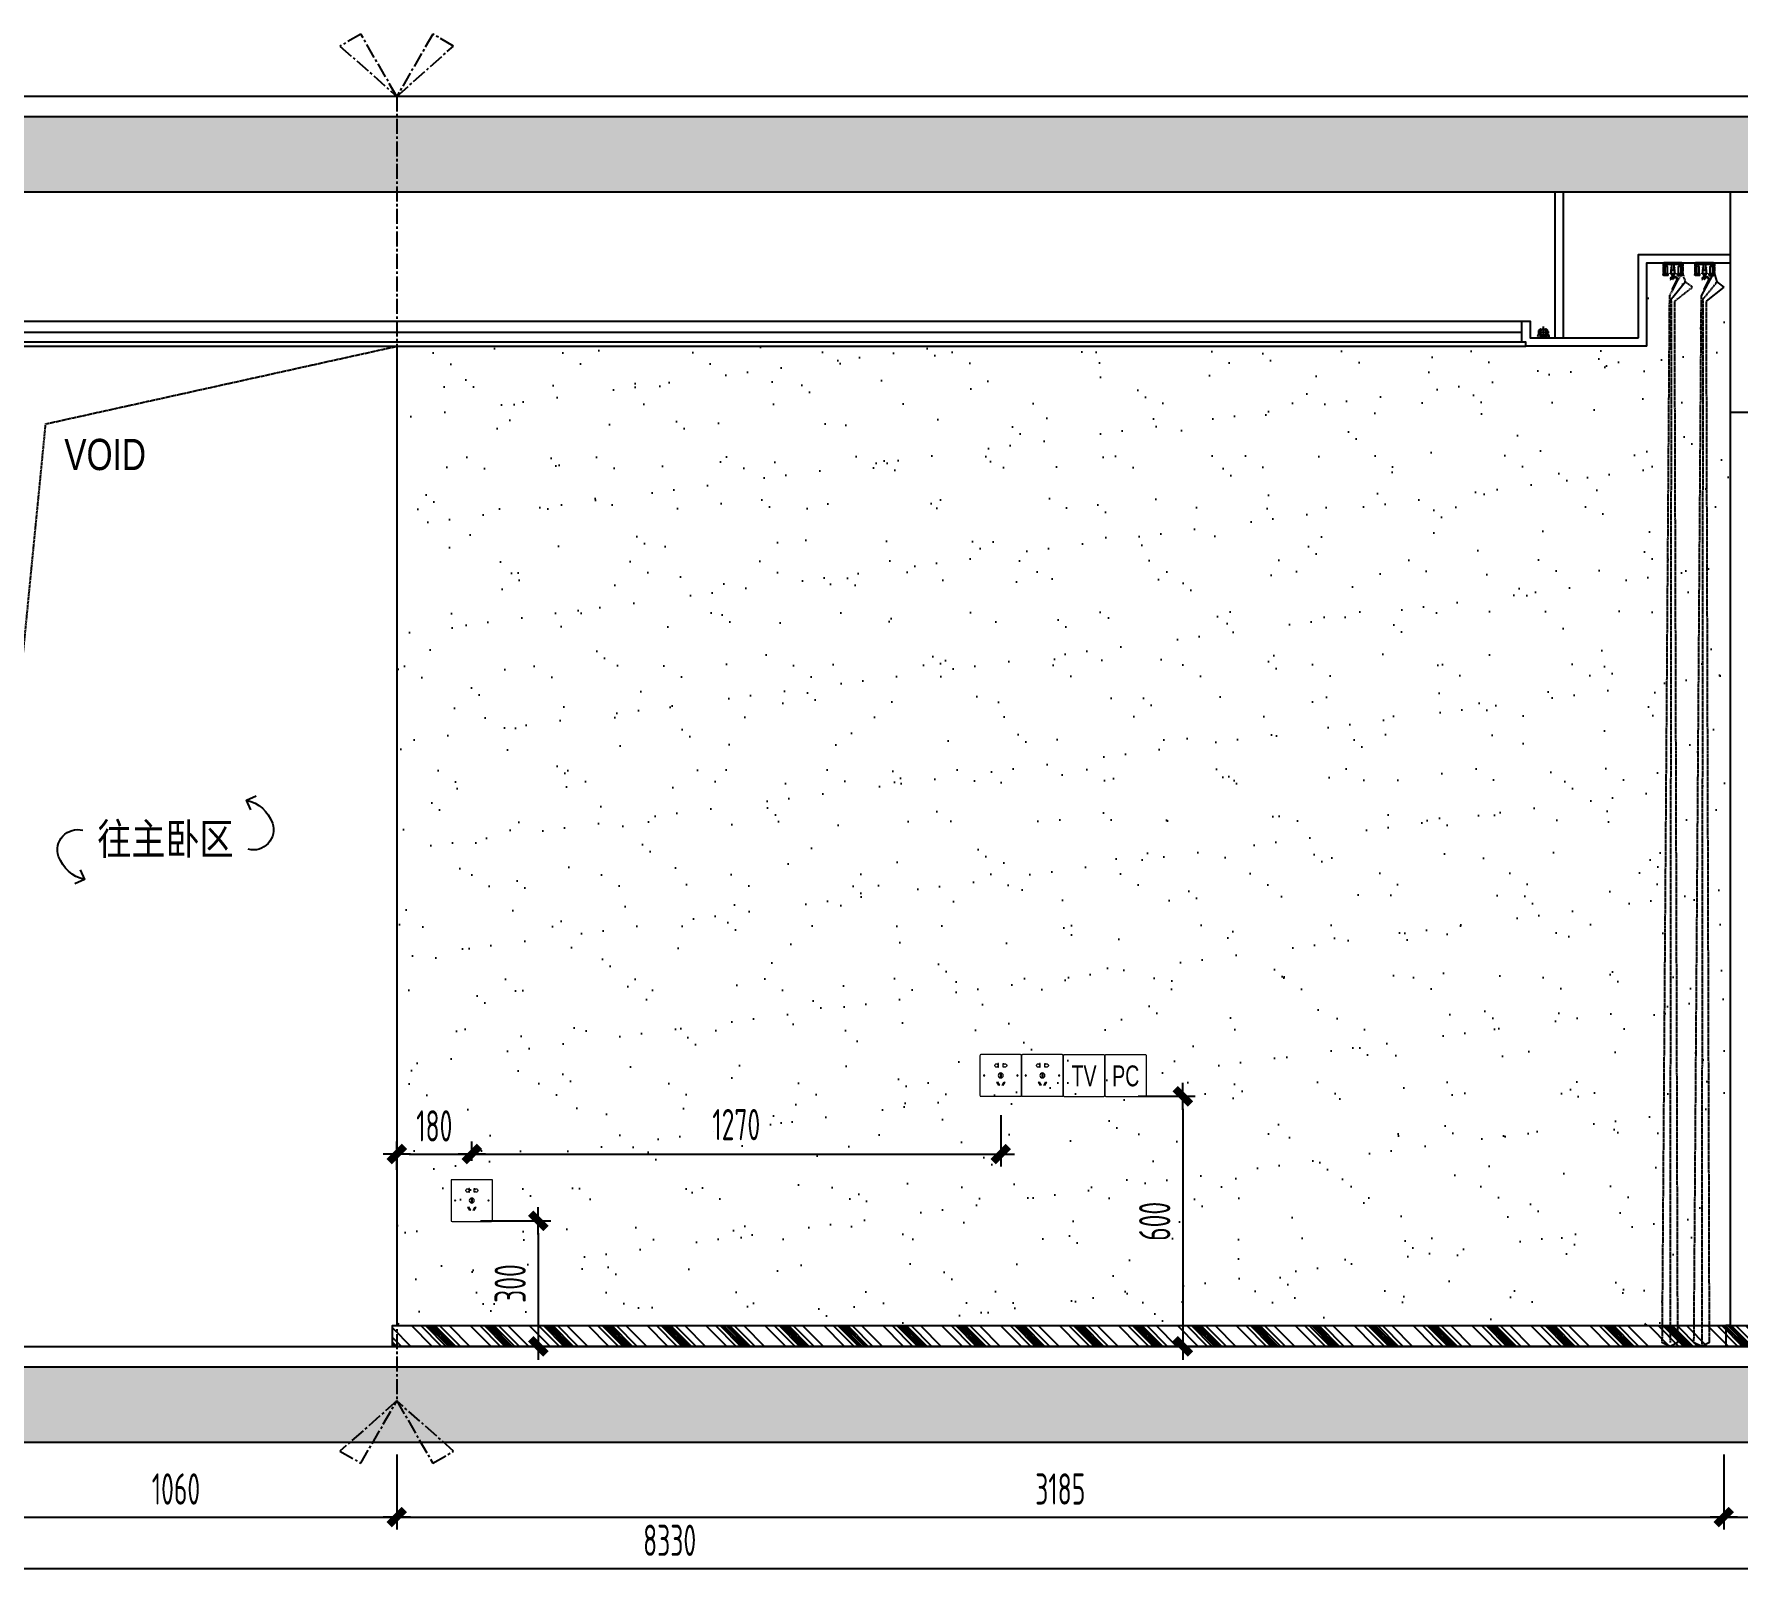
# Model space of a CAD drawing. Header units: inches. Extents: x 96003 to 270950, y -80202 to 65998.
# Drawn here: x 145740 to 149830, y 34935 to 38647 of the extents above; entities that cross this region are included whole.
import ezdxf
from ezdxf.enums import TextEntityAlignment as Align

# ---------------------------------------------------------------- set-up
doc = ezdxf.new("R2010")
doc.units = ezdxf.units.IN
doc.header["$LTSCALE"] = 10
doc.header["$MEASUREMENT"] = 0
for name, pattern in [('CENTER2', [1.125, 0.75, -0.125, 0.125, -0.125]), ('DASH', [0.35, 0.25, -0.1]), ('M-CENTER', [1.8, 1.2, -0.2, 0.2, -0.2]), ('M-HIDDEN', [1.875, 1.25, -0.625])]:
    doc.linetypes.add(name, pattern=pattern)
for name, color, linetype in [('01', 200, 'Continuous'), ('16', 12, 'Continuous'), ('DOOR', 60, 'Continuous'), ('EL-1', 1, 'Continuous'), ('EL-136', 136, 'Continuous'), ('EL-138', 138, 'Continuous'), ('EL-LIG', 1, 'M-HIDDEN'), ('EL-LIGHT', 1, 'Continuous'), ('EL-TEXT', 50, 'Continuous'), ('FC-地面造型', 136, 'Continuous'), ('ID-ELEV-1', 1, 'Continuous'), ('SBEI', 1, 'Continuous')]:
    doc.layers.add(name, color=color, linetype=linetype)
doc.layers.add('F-2', color=145, linetype='Continuous', lineweight=0)
doc.styles.add('CCD_DIM', font='archs.shx', dxfattribs={"width": 0.7})
doc.styles.add('hbsmall', font='hbsmall.shx', dxfattribs={"width": 0.7})
doc.styles.add('st', font='')
doc.styles.add('XZC', font='SIMPLEX.SHX', dxfattribs={"width": 0.7, "bigfont": 'hztxt.shx'})
doc.styles.add('中文字体', font='', dxfattribs={"width": 0.7})
doc.styles.get('st').set_extended_font_data('SimSun')
doc.styles.get('中文字体').set_extended_font_data('汉鼎简细等线')
doc.linetypes.add('LED_LINE', pattern='A,12.7,-5.08,["LED",XZC,S=2.54,R=0,X=-2.54,Y=-1.27],-6.35', length=24.13)
doc.dimstyles.new('1.30', dxfattribs={"dimscale": 30, "dimtxt": 2.5, "dimasz": 1, "dimexe": 1, "dimexo": 1.5, "dimgap": 1, "dimtad": 1, "dimdec": 0, "dimrnd": 5, "dimdsep": 46, "dimtxsty": 'CCD_DIM', "dimblk": 'CCD_Dimension_Tick', "dimcen": 1, "dimclrd": 44, "dimclre": 44, "dimclrt": 2, "dimadec": 0, "dimazin": 2, "dimtfac": 1, "dimtdec": 0, "dimtix": 1, "dimtmove": 2, "dimatfit": 3, "dimldrblk": 'CCD_Dimension_Tick', "dimfxl": 5, "dimfxlon": 1, "dimtolj": 1, "dimarcsym": 0})

# ---------------------------------------------------------------- blocks, each defined once
blk = doc.blocks.new('clikstrip')
at = {"color": 8, "linetype": 'Continuous'}
for p, q in [((32.2, 32.2), (-32.2, 32.2)), ((0, 0), (0, 64.4))]:
    blk.add_line(p, q, dxfattribs=at)
at = {"color": 0, "linetype": 'Continuous'}
for p, q in [((-25, 41.7), (-17.2, 49.4)), ((-25, 17.6), (-25, 41.7)), ((-17.2, 9.9), (17.2, 9.9)), ((25, 41.7), (17.2, 49.4)), ((25, 17.6), (25, 41.7))]:
    blk.add_line(p, q, dxfattribs=at)
for centre, radius in [((-25, 9.9), 7.77), ((0, 32.2), 17.2), ((25, 9.9), 7.77)]:
    blk.add_circle(centre, radius, dxfattribs=at)
for centre, start, end in [((-14.7, 46.9), 315, 135), ((14.7, 46.9), 45, 225)]:
    blk.add_arc(centre, 3.57, start, end, dxfattribs=at)
blk = doc.blocks.new('EL-1.5-A (MUR)$0$fagfqgqgeq')
at = {"layer": 'EL-LIGHT', "linetype": 'M-CENTER', "ltscale": 0.008889, "xscale": 0.5052631579241471, "yscale": 0.5052631579241471, "zscale": 0.5052631579241471, "rotation": 270.0000000000006}
blk.add_blockref('clikstrip', (-1.3, 0), dxfattribs=at)
blk = doc.blocks.new('TRT544')
at = {"layer": 'DOOR'}
for p, q in [((186046.3, -20631.3, 0), (186046.3, -21207.6, 0)), ((186086.3, -20631.3, 0), (186086.3, -21207.6, 0)), ((186046.3, -21188.3, 0), (186046.3, -22693.5)), ((186086.3, -21188.3, 0), (186086.3, -22693.5))]:
    blk.add_line(p, q, dxfattribs=at)
at = {"layer": 'DOOR', "elevation": 0}
for points in [[(186026.3, -20501.3), (186026.3, -20581.3), (186106.3, -20581.3), (186106.3, -20501.3)], [(186026.3, -20581.3), (186026.3, -20631.3), (186066.3, -20631.3), (186066.3, -20581.3)], [(186026.3, -20581.3), (186026.3, -20631.3), (186066.3, -20631.3), (186066.3, -20581.3)], [(186066.3, -20581.3), (186066.3, -20631.3), (186106.3, -20631.3), (186106.3, -20581.3)], [(186066.3, -20581.3), (186066.3, -20631.3), (186106.3, -20631.3), (186106.3, -20581.3)], [(186026.3, -22743.5), (186026.3, -22693.5), (186066.3, -22693.5), (186066.3, -22743.5)], [(186066.3, -22743.5), (186066.3, -22693.5), (186106.3, -22693.5), (186106.3, -22743.5)]]:
    blk.add_lwpolyline(points, close=True, dxfattribs=at)
at = {"layer": 'DOOR', "color": 8, "elevation": 0}
for points in [[(186026.3, -20631.3), (186026.3, -22693.5), (186066.3, -22693.5), (186066.3, -20631.3)], [(186066.3, -20631.3), (186066.3, -22693.5), (186106.3, -22693.5), (186106.3, -20631.3)]]:
    blk.add_lwpolyline(points, close=True, dxfattribs=at)
at = {"layer": 'FC-地面造型', "color": 20, "linetype": 'ByBlock'}
blk.add_line((185966.9, -20501.3, 0), (186196.9, -20501.3, 0), dxfattribs=at)
blk = doc.blocks.new('*U99')
at = {"layer": 'EL-1', "linetype": 'CENTER2', "ltscale": 5}
blk.add_lwpolyline([(-45, 2497.1), (-187, 2623), (-135, 2653), (-45, 2497.1), (45, 2653), (97, 2623), (-45, 2497.1), (-45, -763.6), (97, -889.4), (45, -919.4), (-45, -763.6), (-135, -919.4), (-187, -889.4), (-45, -763.6)], dxfattribs=at)
blk = doc.blocks.new('*U193')
at = {"linetype": 'DASH', "ltscale": 250}
for p, q in [((2847663.4, -579682.4), (2847706.8, -579682.4)), ((2847739.4, -579682.4), (2847782.8, -579682.4)), ((2847654.7, -579727.9, 0), (2847662.4, -579704, 0)), ((2847661.4, -579684.4), (2847661.4, -579689.3)), ((2847661.4, -579691.3), (2847661.4, -579703.4)), ((2847661.4, -579691.3), (2847661.4, -579703.4)), ((2847661.4, -579705.4), (2847661.4, -579710.4)), ((2847662.4, -579704, 0), (2847693.4, -579761.1, 0)), ((2847673.8, -579712.4), (2847663.4, -579712.4)), ((2847671.8, -579706.8), (2847671.8, -579691.8)), ((2847671.8, -579706.8), (2847671.8, -579691.8)), ((2847673.8, -579712.4), (2847673.8, -579708.2)), ((2847696.4, -579712.4), (2847696.4, -579708.2)), ((2847696.4, -579712.4), (2847706.8, -579712.4)), ((2847697.4, -579685.4), (2847697.4, -579687.4)), ((2847698.3, -579706.8), (2847698.3, -579691.8)), ((2847698.3, -579706.8), (2847698.3, -579691.8)), ((2847708.8, -579684.4), (2847708.8, -579689.3)), ((2847708.8, -579691.3), (2847708.8, -579703.4)), ((2847708.8, -579691.3), (2847708.8, -579703.4)), ((2847708.8, -579705.4), (2847708.8, -579710.4)), ((2847737.4, -579684.4), (2847737.4, -579689.3)), ((2847737.4, -579691.3), (2847737.4, -579703.4)), ((2847737.4, -579691.3), (2847737.4, -579703.4)), ((2847737.4, -579705.4), (2847737.4, -579710.4)), ((2847749.8, -579712.4), (2847739.4, -579712.4)), ((2847747.9, -579706.8), (2847747.9, -579691.8)), ((2847747.9, -579706.8), (2847747.9, -579691.8)), ((2847749.8, -579712.4), (2847749.8, -579708.2)), ((2847772.4, -579712.4), (2847772.4, -579708.2)), ((2847772.4, -579712.4), (2847782.8, -579712.4)), ((2847773.4, -579685.4), (2847773.4, -579687.4)), ((2847774.4, -579706.8), (2847774.4, -579691.8)), ((2847774.4, -579706.8), (2847774.4, -579691.8)), ((2847784.8, -579684.4), (2847784.8, -579689.3)), ((2847784.8, -579691.3), (2847784.8, -579703.4)), ((2847784.8, -579691.3), (2847784.8, -579703.4)), ((2847784.8, -579705.4), (2847784.8, -579710.4)), ((2847637.7, -579740.7, 0), (2847654.7, -579727.9, 0)), ((2847680.7, -579774.5, 0), (2847637.7, -579740.7, 0)), ((2847730.7, -579727.9, 0), (2847761.5, -579765.3, 0))]:
    blk.add_line(p, q, dxfattribs=at)
at = {"linetype": 'DASH'}
for p, q in [((2847693.4, -579761.1, 0), (2847711.3, -582273.1, 0)), ((2847673.2, -582273.1, 0), (2847680.7, -579774.5, 0)), ((2847765.1, -579773.3, 0), (2847768, -582273.1, 0))]:
    blk.add_line(p, q, dxfattribs=at)
at = {"linetype": 'DASH', "ltscale": 500}
for p, q in [((2847673.2, -582273.1, 0), (2847691.9, -582282.4, 0)), ((2847691.9, -582282.4, 0), (2847711.3, -582273.1, 0)), ((2847749.3, -582273.3, 0), (2847767.9, -582282.6, 0)), ((2847767.9, -582282.6, 0), (2847787.3, -582273.3, 0))]:
    blk.add_line(p, q, dxfattribs=at)
at = {"linetype": 'DASH', "ltscale": 250}
for points in [[(2847697.4, -579685.4), (2847672.8, -579685.4), (2847672.8, -579687.4, -0.289705), (2847670.6, -579685.4), (2847666.4, -579685.4, 0.414214), (2847664.4, -579687.4), (2847664.4, -579707.4, 0.414214), (2847666.4, -579709.4), (2847670.7, -579709.4)], [(2847673.8, -579708.2, 0.598888), (2847672.3, -579708.1), (2847671.5, -579709.4), (2847666.4, -579709.4, -0.414214), (2847664.4, -579707.4), (2847664.4, -579687.4, -0.414214), (2847666.4, -579685.4), (2847670.6, -579685.4)], [(2847665.8, -579691.8, -0.665901), (2847671.8, -579691.8)], [(2847696.4, -579708.2, -0.598888), (2847697.8, -579708.1), (2847698.7, -579709.4), (2847703.8, -579709.4, 0.414214), (2847705.8, -579707.4), (2847705.8, -579687.4, 0.414214), (2847703.8, -579685.4), (2847699.6, -579685.4)], [(2847704.3, -579691.8, 0.665901), (2847698.3, -579691.8)], [(2847773.4, -579685.4), (2847748.8, -579685.4), (2847748.8, -579687.4, -0.289705), (2847746.6, -579685.4), (2847742.4, -579685.4, 0.414214), (2847740.4, -579687.4), (2847740.4, -579707.4, 0.414214), (2847742.4, -579709.4), (2847746.7, -579709.4)], [(2847749.8, -579708.2, 0.598888), (2847748.4, -579708.1), (2847747.5, -579709.4), (2847742.4, -579709.4, -0.414214), (2847740.4, -579707.4), (2847740.4, -579687.4, -0.414214), (2847742.4, -579685.4), (2847746.6, -579685.4)], [(2847741.9, -579691.8, -0.665901), (2847747.9, -579691.8)], [(2847772.4, -579708.2, -0.598888), (2847773.9, -579708.1), (2847774.7, -579709.4), (2847779.8, -579709.4, 0.414214), (2847781.8, -579707.4), (2847781.8, -579687.4, 0.414214), (2847779.8, -579685.4), (2847775.6, -579685.4)], [(2847780.4, -579691.8, 0.665901), (2847774.4, -579691.8)]]:
    blk.add_lwpolyline(points, format="xyb", dxfattribs=at)
for points in [[(2847665.8, -579691.8), (2847665.8, -579706.8)], [(2847680.9, -579698.3), (2847680.9, -579708)], [(2847682.7, -579686.5), (2847682.7, -579699.7)], [(2847683.3, -579708.6), (2847683.3, -579712.3)], [(2847683.6, -579712.8), (2847683.9, -579712.8)], [(2847686.5, -579685.4), (2847683.7, -579685.4)], [(2847683.7, -579700.8), (2847686.5, -579700.8)], [(2847683.9, -579712.3), (2847683.9, -579720.6)], [(2847685.4, -579711), (2847684.7, -579711)], [(2847685.4, -579721.5), (2847684.7, -579721.5)], [(2847686.3, -579720.6), (2847686.3, -579711.9)], [(2847686.3, -579712.8), (2847686.6, -579712.8)], [(2847686.9, -579712.3), (2847686.9, -579708.6)], [(2847687.5, -579699.7), (2847687.5, -579686.5)], [(2847689.3, -579708), (2847689.3, -579708), (2847689.3, -579698.3)], [(2847704.3, -579691.8), (2847704.3, -579706.8)], [(2847741.9, -579691.8), (2847741.9, -579706.8)], [(2847756.9, -579698.3), (2847756.9, -579708)], [(2847758.7, -579686.5), (2847758.7, -579699.7)], [(2847759.3, -579708.6), (2847759.3, -579712.3)], [(2847759.6, -579712.8), (2847759.9, -579712.8)], [(2847762.5, -579685.4), (2847759.7, -579685.4)], [(2847759.7, -579700.8), (2847762.5, -579700.8)], [(2847759.9, -579712.3), (2847759.9, -579720.6)], [(2847761.5, -579711), (2847760.8, -579711)], [(2847761.5, -579721.5), (2847760.8, -579721.5)], [(2847762.3, -579720.6), (2847762.3, -579711.9)], [(2847762.3, -579712.8), (2847762.6, -579712.8)], [(2847762.9, -579712.3), (2847762.9, -579708.6)], [(2847763.5, -579699.7), (2847763.5, -579686.5)], [(2847765.3, -579708), (2847765.3, -579708), (2847765.3, -579698.3)], [(2847780.4, -579691.8), (2847780.4, -579706.8)]]:
    blk.add_lwpolyline(points, dxfattribs=at)
at = {"linetype": 'DASH', "ltscale": 250, "elevation": 0}
for points in [[(2847674.3, -579720.5, -0.594748), (2847689.3, -579717.3), (2847691.3, -579721.2), (2847689.5, -579722.1), (2847687.6, -579718.5, 0.711964), (2847675.9, -579723.4), (2847687.2, -579746), (2847685.4, -579746.8), (2847674.2, -579725.1, -0.13588)], [(2847750.3, -579720.5, -0.594748), (2847765.3, -579717.3), (2847767.3, -579721.2), (2847765.6, -579722.1), (2847763.7, -579718.5, 0.711964), (2847752, -579723.4), (2847763.3, -579746), (2847761.5, -579746.8), (2847750.2, -579725.1, -0.13588)]]:
    blk.add_lwpolyline(points, format="xyb", close=True, dxfattribs=at)
at = {"linetype": 'DASH', "elevation": 0}
blk.add_lwpolyline([(2847749.3, -582273.1), (2847756.8, -579774.5), (2847713.8, -579740.7), (2847730.7, -579727.9), (2847738.4, -579704), (2847769.5, -579761.1), (2847787.3, -582273.1)], dxfattribs=at)
blk.add_lwpolyline([(2847654.7, -579727.9), (2847685.4, -579765.3, -0.2087), (2847689.1, -579773.3), (2847692, -582282.3)], format="xyb", dxfattribs=at)
at = {"linetype": 'DASH', "ltscale": 250}
for centre, radius, start, end in [((2847663.4, -579684.4), 2, 90, 180), ((2847706.8, -579684.4), 2, 0, 90), ((2847739.4, -579684.4), 2, 90, 180), ((2847782.8, -579684.4), 2, 0, 90), ((2847661.4, -579690.3), 0.999, 270, 90), ((2847661.4, -579704.4), 0.999, 270, 90), ((2847663.4, -579710.4), 2, 180, 270), ((2847668.8, -579705.6), 3.25, 202.6807, 337.3195), ((2847679.7, -579707.6), 0.757, 118.8586, 287.8987), ((2847681.3, -579710.6), 4.15, 95.3143, 117.5624), ((2847681.3, -579710.6), 2.65, 98.3391, 119.9384), ((2847682.6, -579694.8), 1.82, 88.7213, 165.1682), ((2847676.4, -579696.3), 4.89, 336.0033, 23.9967), ((2847685.1, -579696.9), 11.9, 249.2673, 290.7327), ((2847683.7, -579686.4), 0.996, 89.9947, 188.2586), ((2847683.7, -579699.8), 0.996, 171.7414, 270.0053), ((2847684.2, -579712.1), 0.921, 195.9269, 230.5269), ((2847685, -579712.1), 1.12, 102.4955, 189.3509), ((2847685, -579720.4), 1.12, 170.6491, 257.5045), ((2847685.2, -579712.1), 1.12, 9.3509, 77.5045), ((2847685.2, -579720.4), 1.12, 282.4955, 350.6491), ((2847686.5, -579686.4), 0.996, 351.7414, 90.0053), ((2847686.5, -579699.8), 0.996, 269.9947, 8.2586), ((2847686, -579712.1), 0.921, 309.4731, 344.0731), ((2847687.5, -579694.8), 1.82, 14.8318, 91.2787), ((2847687.5, -579694.8), 1.82, 14.8318, 91.2787), ((2847693.7, -579696.3), 4.89, 156.0033, 203.9967), ((2847688.9, -579710.6), 4.15, 62.4376, 84.6857), ((2847688.9, -579710.6), 2.65, 60.0616, 81.6609), ((2847690.4, -579707.6), 0.757, 252.1013, 61.1414), ((2847696.9, -579684.6), 2.77, 280.1532, 344.7794), ((2847701.3, -579705.6), 3.25, 202.6805, 337.3193), ((2847706.8, -579710.4), 2, 270, 0), ((2847708.8, -579690.3), 0.999, 90, 270), ((2847708.8, -579704.4), 0.999, 90, 270), ((2847737.4, -579690.3), 0.999, 270, 90), ((2847737.4, -579704.4), 0.999, 270, 90), ((2847739.4, -579710.4), 2, 180, 270), ((2847744.9, -579705.6), 3.25, 202.6807, 337.3195), ((2847755.8, -579707.6), 0.757, 118.8586, 287.8987), ((2847757.3, -579710.6), 4.15, 95.3143, 117.5624), ((2847757.3, -579710.6), 2.65, 98.3391, 119.9384), ((2847758.7, -579694.8), 1.82, 88.7213, 165.1682), ((2847752.5, -579696.3), 4.89, 336.0033, 23.9967), ((2847761.1, -579696.9), 11.9, 249.2673, 290.7327), ((2847759.7, -579686.4), 0.996, 89.9947, 188.2586), ((2847759.7, -579699.8), 0.996, 171.7414, 270.0053), ((2847760.2, -579712.1), 0.921, 195.9269, 230.5269), ((2847761, -579712.1), 1.12, 102.4955, 189.3509), ((2847761, -579720.4), 1.12, 170.6491, 257.5045), ((2847761.2, -579712.1), 1.12, 9.3509, 77.5045), ((2847761.2, -579720.4), 1.12, 282.4955, 350.6491), ((2847762.5, -579686.4), 0.996, 351.7414, 90.0053), ((2847762.5, -579699.8), 0.996, 269.9947, 8.2586), ((2847762, -579712.1), 0.921, 309.4731, 344.0731), ((2847763.6, -579694.8), 1.82, 14.8318, 91.2787), ((2847763.6, -579694.8), 1.82, 14.8318, 91.2787), ((2847769.8, -579696.3), 4.89, 156.0033, 203.9967), ((2847764.9, -579710.6), 4.15, 62.4376, 84.6857), ((2847764.9, -579710.6), 2.65, 60.0616, 81.6609), ((2847766.5, -579707.6), 0.757, 252.1013, 61.1414), ((2847772.9, -579684.6), 2.77, 280.1532, 344.7794), ((2847777.4, -579705.6), 3.25, 202.6805, 337.3193), ((2847782.8, -579710.4), 2, 270, 0), ((2847784.8, -579690.3), 0.999, 90, 270), ((2847784.8, -579704.4), 0.999, 90, 270), ((2847754.1, -579773.5, 0), 11, 0.8505, 48.0042)]:
    blk.add_arc(centre, radius, start, end, dxfattribs=at)
blk = doc.blocks.new('A$C7C994854')
at = {"color": 0}
blk.add_lwpolyline([(0, 100), (95, 100, -0.414214), (97.5, 97.5), (97.5, 2.5, -0.414214), (95, 0), (0, 0, -0.414214), (-2.5, 2.5), (-2.5, 97.5, -0.414214)], format="xyb", close=True, dxfattribs=at)
for points in [[(40.1, 71.5), (40.1, 70), (42.1, 70), (42.1, 79), (40.1, 79), (40.1, 76.7)], [(54.9, 71.5), (54.9, 70), (52.9, 70), (52.9, 79), (54.9, 79), (54.9, 76.7)]]:
    blk.add_lwpolyline(points, dxfattribs=at)
for points in [[(46.5, 45.5), (48.5, 45.5), (48.5, 54.5), (46.5, 54.5)], [(42.6, 26), (44.4, 27), (39.9, 34.8), (38.1, 33.8)], [(50.6, 27), (52.4, 26), (56.9, 33.8), (55.1, 34.8)]]:
    blk.add_lwpolyline(points, close=True, dxfattribs=at)
for centre, radius in [((7.5, 50), 1.54), ((47.5, 50), 6), ((87.5, 50), 1.54)]:
    blk.add_circle(centre, radius, dxfattribs=at)
for centre, start, end in [((37.1, 74.1), 40.2111, 319.7889), ((57.9, 74.1), 220.2111, 139.7889)]:
    blk.add_arc(centre, 4, start, end, dxfattribs=at)
blk = doc.blocks.new('*U64')
at = {"xscale": -1}
blk.add_blockref('A$C7C994854', (40.4, -29.9), dxfattribs=at)
blk = doc.blocks.new('TRG')
at = {"elevation": 0}
blk.add_lwpolyline([(346153.8, -107584.4), (346058.8, -107584.4, 0.414214), (346056.3, -107586.9), (346056.3, -107681.9, 0.414214), (346058.8, -107684.4), (346153.8, -107684.4, 0.414214), (346156.3, -107681.9), (346156.3, -107586.9, 0.414214)], format="xyb", close=True, dxfattribs=at)
at = {"color": 50, "style": '中文字体', "width": 0.7, "flags": 1}
blk.add_attdef('PC', text='', height=50, dxfattribs=at).set_placement((346108.7, -107631.8, 0), align=Align.MIDDLE_CENTER)
blk = doc.blocks.new('20150427.18001625')
blk.add_blockref('TRG', (-346110.7, 107627.3))
at = {"style": '中文字体', "width": 0.7}
blk.add_attdef('PS', text='', height=50, dxfattribs=at).set_placement((-4.4, -32.9), align=Align.CENTER)
blk = doc.blocks.new('*U194')
blk.add_blockref('20150427.18001625', (-2.7, 27.1, 0)).add_auto_attribs({'PS': 'TV'})
blk = doc.blocks.new('20150429.21331355')
at = {"layer": 'EL-136'}
blk.add_lwpolyline([(-7.7, 3.5, 0.259212), (33.7, 40.4, 0.59908), (-4.9, 82.2)], format="xyb", dxfattribs=at)
blk.add_lwpolyline([(-1, 18.9), (-7.7, 3.5), (7.7, -3.5)], dxfattribs=at)
blk = doc.blocks.new('20150429.21331502')
at = {"layer": 'EL-136'}
blk.add_lwpolyline([(25.7, 5.1), (32.4, 20.5), (17.1, 27.5)], dxfattribs=at)
blk.add_lwpolyline([(32.4, 20.5, 0.259212), (-8.9, -16.3, 0.59908), (29.6, -58.2)], format="xyb", dxfattribs=at)
blk = doc.blocks.new('CCD_Dimension_Tick')
at = {"color": 0, "linetype": 'ByBlock'}
for p, q in [((-1.09, 0), (0, 0)), ((0, 0), (1.09, 0))]:
    blk.add_line(p, q, dxfattribs=at)
at = {"color": 0, "linetype": 'Continuous', "const_width": 0.608}
blk.add_lwpolyline([(-0.61, -0.61), (0.61, 0.61)], dxfattribs=at)
blk = doc.blocks.new('*D280')
at = {"layer": 'Defpoints', "color": 0, "linetype": 'ByBlock', "transparency": 16777216}
for p in [(145551.1, 35558.7), (146611, 35572.2), (146611, 35088.4)]:
    blk.add_point(p, dxfattribs=at)
at = {"layer": 'FC-地面造型', "color": 44, "lineweight": -2, "transparency": 16777216}
for p, q in [((145551.1, 35238.4), (145551.1, 35058.4)), ((146611, 35238.4), (146611, 35058.4)), ((145581.1, 35088.4), (146581, 35088.4))]:
    blk.add_line(p, q, dxfattribs=at)
at = {"layer": 'FC-地面造型', "color": 44, "linetype": 'ByBlock', "lineweight": -2, "transparency": 16777216, "xscale": 30, "yscale": 30, "zscale": 30, "rotation": 180}
blk.add_blockref('CCD_Dimension_Tick', (145551.1, 35088.4), dxfattribs=at)
at = {"layer": 'FC-地面造型', "color": 44, "linetype": 'ByBlock', "lineweight": -2, "transparency": 16777216, "xscale": 30, "yscale": 30, "zscale": 30}
blk.add_blockref('CCD_Dimension_Tick', (146611, 35088.4), dxfattribs=at)
at = {"layer": 'FC-地面造型', "color": 2, "linetype": 'ByBlock', "transparency": 16777216, "insert": (146081, 35155.9), "char_height": 75, "attachment_point": 5, "style": 'CCD_DIM'}
blk.add_mtext('\\A1;1060', dxfattribs=at)
blk = doc.blocks.new('*D281')
at = {"layer": 'Defpoints', "color": 0, "linetype": 'ByBlock', "transparency": 16777216}
for p in [(146611, 35572.2), (149796, 35238.4), (149796, 35088.4)]:
    blk.add_point(p, dxfattribs=at)
at = {"layer": 'FC-地面造型', "color": 44, "lineweight": -2, "transparency": 16777216}
for p, q in [((146611, 35238.4), (146611, 35058.4)), ((149796, 35193.4), (149796, 35058.4)), ((146641, 35088.4), (149766, 35088.4))]:
    blk.add_line(p, q, dxfattribs=at)
at = {"layer": 'FC-地面造型', "color": 44, "linetype": 'ByBlock', "lineweight": -2, "transparency": 16777216, "xscale": 30, "yscale": 30, "zscale": 30, "rotation": 180}
blk.add_blockref('CCD_Dimension_Tick', (146611, 35088.4), dxfattribs=at)
at = {"layer": 'FC-地面造型', "color": 44, "linetype": 'ByBlock', "lineweight": -2, "transparency": 16777216, "xscale": 30, "yscale": 30, "zscale": 30}
blk.add_blockref('CCD_Dimension_Tick', (149796, 35088.4), dxfattribs=at)
at = {"layer": 'FC-地面造型', "color": 2, "linetype": 'ByBlock', "transparency": 16777216, "insert": (148203.5, 35155.9), "char_height": 75, "attachment_point": 5, "style": 'CCD_DIM'}
blk.add_mtext('\\A1;3185', dxfattribs=at)
blk = doc.blocks.new('*D282')
at = {"layer": 'Defpoints', "color": 0, "linetype": 'ByBlock', "transparency": 16777216}
for p in [(149796, 35681.2, 0), (150056, 35597.6, 0), (150056, 35088.4)]:
    blk.add_point(p, dxfattribs=at)
at = {"layer": 'FC-地面造型', "color": 44, "lineweight": -2, "transparency": 16777216}
for p, q in [((149796, 35238.4), (149796, 35058.4)), ((150056, 35238.4), (150056, 35058.4)), ((149826, 35088.4), (150026, 35088.4))]:
    blk.add_line(p, q, dxfattribs=at)
at = {"layer": 'FC-地面造型', "color": 44, "linetype": 'ByBlock', "lineweight": -2, "transparency": 16777216, "xscale": 30, "yscale": 30, "zscale": 30, "rotation": 180}
blk.add_blockref('CCD_Dimension_Tick', (149796, 35088.4), dxfattribs=at)
at = {"layer": 'FC-地面造型', "color": 44, "linetype": 'ByBlock', "lineweight": -2, "transparency": 16777216, "xscale": 30, "yscale": 30, "zscale": 30}
blk.add_blockref('CCD_Dimension_Tick', (150056, 35088.4), dxfattribs=at)
at = {"layer": 'FC-地面造型', "color": 2, "linetype": 'ByBlock', "transparency": 16777216, "insert": (150132.5, 35155.9), "char_height": 75, "attachment_point": 5, "style": 'CCD_DIM'}
blk.add_mtext('\\A1;260', dxfattribs=at)
blk = doc.blocks.new('*D284')
at = {"layer": 'Defpoints', "color": 0, "linetype": 'ByBlock', "transparency": 16777216}
for p in [(143101, 35238.4), (151430.8, 35238.4), (151430.8, 34965.3)]:
    blk.add_point(p, dxfattribs=at)
at = {"layer": 'FC-地面造型', "color": 44, "lineweight": -2, "transparency": 16777216}
for p, q in [((143101, 35115.3), (143101, 34935.3)), ((151430.8, 35115.3), (151430.8, 34935.3)), ((143131, 34965.3), (151400.8, 34965.3))]:
    blk.add_line(p, q, dxfattribs=at)
at = {"layer": 'FC-地面造型', "color": 44, "linetype": 'ByBlock', "lineweight": -2, "transparency": 16777216, "xscale": 30, "yscale": 30, "zscale": 30, "rotation": 180}
blk.add_blockref('CCD_Dimension_Tick', (143101, 34965.3), dxfattribs=at)
at = {"layer": 'FC-地面造型', "color": 44, "linetype": 'ByBlock', "lineweight": -2, "transparency": 16777216, "xscale": 30, "yscale": 30, "zscale": 30}
blk.add_blockref('CCD_Dimension_Tick', (151430.8, 34965.3), dxfattribs=at)
at = {"layer": 'FC-地面造型', "color": 2, "linetype": 'ByBlock', "transparency": 16777216, "insert": (147265.9, 35032.8), "char_height": 75, "attachment_point": 5, "style": 'CCD_DIM'}
blk.add_mtext('\\A1;8330', dxfattribs=at)
blk = doc.blocks.new('*D285')
at = {"layer": 'Defpoints', "color": 0, "linetype": 'ByBlock', "transparency": 16777216}
for p in [(146791, 35959.7), (146611, 35876.4), (146791, 35898.2)]:
    blk.add_point(p, dxfattribs=at)
at = {"layer": 'FC-地面造型', "color": 44, "lineweight": -2, "transparency": 16777216}
for p, q in [((146611, 35921.4), (146611, 35989.7)), ((146791, 35943.2), (146791, 35989.7)), ((146641, 35959.7), (146761, 35959.7))]:
    blk.add_line(p, q, dxfattribs=at)
at = {"layer": 'FC-地面造型', "color": 44, "linetype": 'ByBlock', "lineweight": -2, "transparency": 16777216, "xscale": 30, "yscale": 30, "zscale": 30, "rotation": 180}
blk.add_blockref('CCD_Dimension_Tick', (146611, 35959.7), dxfattribs=at)
at = {"layer": 'FC-地面造型', "color": 44, "linetype": 'ByBlock', "lineweight": -2, "transparency": 16777216, "xscale": 30, "yscale": 30, "zscale": 30}
blk.add_blockref('CCD_Dimension_Tick', (146791, 35959.7), dxfattribs=at)
at = {"layer": 'FC-地面造型', "color": 2, "linetype": 'ByBlock', "transparency": 16777216, "insert": (146701, 36027.2), "char_height": 75, "attachment_point": 5, "style": 'CCD_DIM'}
blk.add_mtext('\\A1;180', dxfattribs=at)
blk = doc.blocks.new('*D286')
at = {"layer": 'Defpoints', "color": 0, "linetype": 'ByBlock', "transparency": 16777216}
for p in [(148060.5, 36098.2), (148060.5, 35959.7), (146791, 35898.2)]:
    blk.add_point(p, dxfattribs=at)
at = {"layer": 'FC-地面造型', "color": 44, "lineweight": -2, "transparency": 16777216}
for p, q in [((148060.5, 36053.2), (148060.5, 35929.7)), ((146791, 35943.2), (146791, 35989.7)), ((146821, 35959.7), (148030.5, 35959.7))]:
    blk.add_line(p, q, dxfattribs=at)
at = {"layer": 'FC-地面造型', "color": 44, "linetype": 'ByBlock', "lineweight": -2, "transparency": 16777216, "xscale": 30, "yscale": 30, "zscale": 30, "rotation": 180}
blk.add_blockref('CCD_Dimension_Tick', (146791, 35959.7), dxfattribs=at)
at = {"layer": 'FC-地面造型', "color": 44, "linetype": 'ByBlock', "lineweight": -2, "transparency": 16777216, "xscale": 30, "yscale": 30, "zscale": 30}
blk.add_blockref('CCD_Dimension_Tick', (148060.5, 35959.7), dxfattribs=at)
at = {"layer": 'FC-地面造型', "color": 2, "linetype": 'ByBlock', "transparency": 16777216, "insert": (147425.8, 36030.3), "char_height": 75, "attachment_point": 5, "style": 'CCD_DIM'}
blk.add_mtext('\\A1;1270', dxfattribs=at)
blk = doc.blocks.new('*D287')
at = {"layer": 'Defpoints', "color": 0, "linetype": 'ByBlock', "transparency": 16777216}
for p in [(146766.7, 35799.6), (146766.7, 35498.2), (146950.7, 35498.2)]:
    blk.add_point(p, dxfattribs=at)
at = {"layer": 'FC-地面造型', "color": 44, "lineweight": -2, "transparency": 16777216}
for p, q in [((146811.7, 35799.6), (146980.7, 35799.6)), ((146950.7, 35769.6), (146950.7, 35528.2)), ((146811.7, 35498.2), (146980.7, 35498.2))]:
    blk.add_line(p, q, dxfattribs=at)
at = {"layer": 'FC-地面造型', "color": 44, "linetype": 'ByBlock', "lineweight": -2, "transparency": 16777216, "xscale": 30, "yscale": 30, "zscale": 30}
for p, rotation in [((146950.7, 35799.6), 90), ((146950.7, 35498.2), 270)]:
    blk.add_blockref('CCD_Dimension_Tick', p, dxfattribs=dict(at, rotation=rotation))
at = {"layer": 'FC-地面造型', "color": 2, "linetype": 'ByBlock', "transparency": 16777216, "insert": (146883.2, 35648.9), "char_height": 75, "attachment_point": 5, "rotation": 90, "style": 'CCD_DIM'}
blk.add_mtext('\\A1;300', dxfattribs=at)
blk = doc.blocks.new('*D288')
at = {"layer": 'Defpoints', "color": 0, "linetype": 'ByBlock', "transparency": 16777216}
for p in [(148345.5, 36098.2), (148345.5, 35498.2), (148497.6, 35498.2)]:
    blk.add_point(p, dxfattribs=at)
at = {"layer": 'FC-地面造型', "color": 44, "lineweight": -2, "transparency": 16777216}
for p, q in [((148390.5, 36098.2), (148527.6, 36098.2)), ((148497.6, 36068.2), (148497.6, 35528.2)), ((148390.5, 35498.2), (148527.6, 35498.2))]:
    blk.add_line(p, q, dxfattribs=at)
at = {"layer": 'FC-地面造型', "color": 44, "linetype": 'ByBlock', "lineweight": -2, "transparency": 16777216, "xscale": 30, "yscale": 30, "zscale": 30}
for p, rotation in [((148497.6, 36098.2), 90), ((148497.6, 35498.2), 270)]:
    blk.add_blockref('CCD_Dimension_Tick', p, dxfattribs=dict(at, rotation=rotation))
at = {"layer": 'FC-地面造型', "color": 2, "linetype": 'ByBlock', "transparency": 16777216, "insert": (148430.1, 35798.2), "char_height": 75, "attachment_point": 5, "rotation": 90, "style": 'CCD_DIM'}
blk.add_mtext('\\A1;600', dxfattribs=at)
blk = doc.blocks.new('*U195')
blk.add_blockref('20150427.18001625', (-2.7, 27.1, 0)).add_auto_attribs({'PS': 'PC'})

msp = doc.modelspace()

# ---------------------------------------------------------------- hatches: boundary and pattern name
h = msp.add_hatch(color=250)
h.dxf.hatch_style = 1
h.paths.add_polyline_path([(150031, 38268.4), (150031, 38448.4), (142931, 38448.4), (142931, 38268.4)])
h = msp.add_hatch(color=250)
h.dxf.hatch_style = 1
h.paths.add_polyline_path([(150031, 35268.4), (150031, 35448.4), (142714.4, 35450.1), (142714.4, 35266.6)])
at = {"layer": 'FC-地面造型', "linetype": 'ByBlock'}
h = msp.add_hatch(dxfattribs=at)
h.set_pattern_fill('AR-SAND', color=250, scale=100)
h.set_pattern_definition([(37.5, (-7013.94, 3777.11), (-6.29934, 192.68238), [0, -152, 0, -170, 0, -162.5]), (7.5, (-7013.94, 3777.1), (176.97767, 282.2146), [0, -82, 0, -137, 0, -52.5]), (327.5, (-7136.94, 3777.11), (311.41419, 0.5659), [0, -50, 0, -180, 0, -235]), (317.5, (-7136.94, 3777.1), (300.61266, 87.76756), [0, -25, 0, -118, 0, -135])])
h.paths.add_polyline_path([(146611, 35548.2), (149796, 35548.2), (149811, 38098.2), (149611, 38098.2), (149611, 37898.2), (146611, 37898.2)])
h = msp.add_hatch(dxfattribs=at)
h.set_pattern_fill('CYL', color=250, scale=100, angle=90, pattern_type=2)
h.set_pattern_definition([(315, (67710.96, 535819.72), (-70.710678, -70.710678), []), (315, (67709.54, 535818.3), (-70.710678, -70.710678), []), (315, (67706.71, 535815.47), (-70.710678, -70.710678), []), (315, (67701.06, 535809.82), (-70.710678, -70.710678), []), (315, (67689.74, 535798.5), (-70.710678, -70.710678), []), (315, (67664.29, 535773.05), (-70.710678, -70.710678), []), (315, (67652.97, 535761.73), (-70.710678, -70.710678), []), (315, (67647.32, 535756.08), (-70.710678, -70.710678), []), (315, (67644.49, 535753.25), (-70.710678, -70.710678), []), (315, (67643.07, 535751.83), (-70.710678, -70.710678), [])])
h.paths.add_polyline_path([(149870.4, 35498.2), (146601, 35498.2), (146601, 35548.2), (149870.4, 35548.2)])

# ---------------------------------------------------------------- linework, layer by layer
at = {"color": 5}
msp.add_line((142881, 38498.2), (150051, 38498.2), dxfattribs=at)
at = {"color": 6, "linetype": 'ByBlock', "elevation": 0}
msp.add_lwpolyline([(143081, 38268.4), (143081, 38268.4), (149431, 38268.4), (149431, 38268.4)], dxfattribs=at)
at = {"color": 5, "elevation": 0}
msp.add_lwpolyline([(142714.4, 35498.2), (149950.4, 35498.2), (149950.4, 35448.4), (151331, 35448.2)], dxfattribs=at)
at = {"layer": '01'}
for points in [[(142931, 38268.4), (150031, 38268.4), (150031, 38448.4), (142931, 38448.4)], [(142931, 38268.4), (150031, 38268.4), (150031, 38448.4), (142931, 38448.4)], [(142714.4, 35268.4), (150031, 35268.4), (150031, 35448.4), (142714.4, 35448.4)], [(142714.4, 35268.4), (150031, 35268.4), (150031, 35448.4), (142714.4, 35448.4)]]:
    msp.add_lwpolyline(points, dxfattribs=at)
at = {"layer": 'EL-136', "color": 30}
msp.add_line((146611, 37898.2), (146611, 35548.2), dxfattribs=at)
at = {"layer": 'EL-138', "linetype": 'DASH'}
msp.add_lwpolyline([(145551.1, 35498.2), (145768.4, 37711.9), (146611, 37898.2)], dxfattribs=at)
at = {"layer": 'EL-LIG', "linetype": 'LED_LINE', "ltscale": 0.01}
msp.add_lwpolyline([(143401, 37931.9), (149311, 37931.9)], dxfattribs=at)
at = {"layer": 'FC-地面造型', "color": 20, "linetype": 'ByBlock'}
msp.add_line((149811, 38268.4), (149811, 35548.2, 0), dxfattribs=at)
at = {"layer": 'FC-地面造型', "linetype": 'ByBlock'}
for p, q in [((146616, 35553.2), (146611, 35548.2)), ((149606, 35553.2), (149611, 35548.2))]:
    msp.add_line(p, q, dxfattribs=at)
msp.add_lwpolyline([(149611, 38118.2), (149811, 38118.2)], dxfattribs=at)
at = {"layer": 'FC-地面造型', "color": 30, "linetype": 'ByBlock'}
msp.add_lwpolyline([(149870.4, 35498.2), (146601, 35498.2), (146601, 35548.2), (149870.4, 35548.2)], close=True, dxfattribs=at)
msp.add_lwpolyline([(149811, 35548.2), (149801, 35548.2), (149801, 35498.2)], dxfattribs=at)
at = {"layer": 'SBEI', "color": 3}
for p, q in [((149411, 37918.2), (149411, 38268.4)), ((149391, 37918.2), (149591, 37918.2)), ((143081, 37898.2), (149321, 37898.2))]:
    msp.add_line(p, q, dxfattribs=at)
at = {"layer": 'SBEI', "color": 136}
for p, q in [((143381, 37958.2), (149311, 37958.2)), ((149311, 37908.2), (143391, 37908.2))]:
    msp.add_line(p, q, dxfattribs=at)
at = {"layer": 'SBEI', "color": 3}
for points in [[(149611, 37898.2), (149371, 37898.2), (149371, 37898.2), (149361, 37898.2), (149361, 37898.2), (149321, 37898.2), (149321, 37908.2), (149311, 37908.2), (149311, 37958.2), (149331, 37958.2), (149331, 37918.2), (149391, 37918.2), (149391, 38268.4)], [(149591, 37918.2), (149591, 38118.2), (149811, 38118.2)], [(149611, 37898.2), (149611, 38098.2), (149811, 38098.2)], [(149611, 37898.2), (149611, 38098.2), (149811, 38098.2)]]:
    msp.add_lwpolyline(points, dxfattribs=at)
at = {"layer": 'SBEI', "color": 136}
msp.add_lwpolyline([(149611, 37918.2), (149611, 37918.2), (149611, 38098.2)], dxfattribs=at)
msp.add_lwpolyline([(149611, 37918.2), (149611, 37918.2), (149611, 38098.2)], dxfattribs=at)

# ---------------------------------------------------------------- block references
at = {"xscale": -0.96, "yscale": 0.96, "zscale": 0.96}
msp.add_blockref('*U99', (146567.8, 36100.5), dxfattribs=at)
at = {"color": 2, "xscale": -1.5, "yscale": 1.5, "zscale": 1.5}
for name, p in [('20150429.21331502', (146299, 36778.3, 12.2)), ('20150429.21331355', (145849.9, 36613.4, 12.2))]:
    msp.add_blockref(name, p, dxfattribs=at)
at = {"layer": '16', "color": 138, "xscale": -1}
msp.add_blockref('*U193', (2997434.9, 617780.6), dxfattribs=at)
at = {"layer": 'F-2'}
for name, p in [('*U64', (148067.7, 36128.1)), ('*U64', (148167.7, 36128.1)), ('*U194', (148267.7, 36128.1)), ('*U195', (148367.7, 36128.1)), ('*U64', (146798.2, 35828.1))]:
    msp.add_blockref(name, p, dxfattribs=at)
at = {"layer": 'FC-地面造型', "linetype": 'ByBlock'}
msp.add_blockref('TRT544', (-36155.9, 58241.7), dxfattribs=at)
at = {"layer": 'ID-ELEV-1', "xscale": -0.8399999999997555, "yscale": 0.8399999999997555, "zscale": 0.8399999999997555, "rotation": 270}
msp.add_blockref('EL-1.5-A (MUR)$0$fagfqgqgeq', (149363, 37919.3), dxfattribs=at)
msp.add_blockref('EL-1.5-A (MUR)$0$fagfqgqgeq', (149363, 37919.3), dxfattribs=at)

# ---------------------------------------------------------------- texts
at = {"layer": 'EL-TEXT', "color": 50, "width": 0.8}
for s, style, p in [('VOID', 'hbsmall', (145812.9, 37601, 0)), ('往主卧区', 'st', (145892, 36678.4, 12.2))]:
    msp.add_text(s, height=75, dxfattribs=dict(at, style=style)).set_placement(p)

# ---------------------------------------------------------------- dimensions: what is measured, and where the dimension line sits
at = {"layer": 'FC-地面造型', "color": 138, "linetype": 'ByBlock'}
for base, p1, p2, picture, middle in [((148497.6, 35498.2), (148345.5, 36098.2), (148345.5, 35498.2), '*D288', (148430.1, 35798.2)), ((146950.7, 35498.2), (146766.7, 35799.6), (146766.7, 35498.2), '*D287', (146883.2, 35648.9))]:
    dim = msp.add_linear_dim(base=base, p1=p1, p2=p2, angle=90, dimstyle='1.30', dxfattribs=at)
    dim.commit()
    dim.dimension.update_dxf_attribs({"geometry": picture, "text_midpoint": middle})
for base, p1, p2, picture, middle in [((146791, 35959.7), (146611, 35876.4), (146791, 35898.2), '*D285', (146701, 36027.2)), ((148060.5377, 35959.6885), (146791.0389, 35898.2171), (148060.5377, 36098.2172), '*D286', (147425.7883, 36030.3135)), ((146611, 35088.4), (145551.1, 35558.7), (146611, 35572.2), '*D280', (146081, 35155.9)), ((149796, 35088.4), (146611, 35572.2), (149796, 35238.4), '*D281', (148203.5, 35155.9)), ((151430.8, 34965.3), (143101, 35238.4), (151430.8, 35238.4), '*D284', (147265.9, 35032.8))]:
    dim = msp.add_linear_dim(base=base, p1=p1, p2=p2, dimstyle='1.30', dxfattribs=at)
    dim.commit()
    dim.dimension.update_dxf_attribs({"geometry": picture, "text_midpoint": middle})
dim = msp.add_linear_dim(base=(150056, 35088.4), p1=(149796, 35681.2, 0), p2=(150056, 35597.6, 0), dimstyle='1.30', dxfattribs=at)
dim.commit()
dim.dimension.update_dxf_attribs({"geometry": '*D282', "text_midpoint": (150132.5, 35155.9), "dimtype": 160})

doc.saveas('drawing.dxf')
